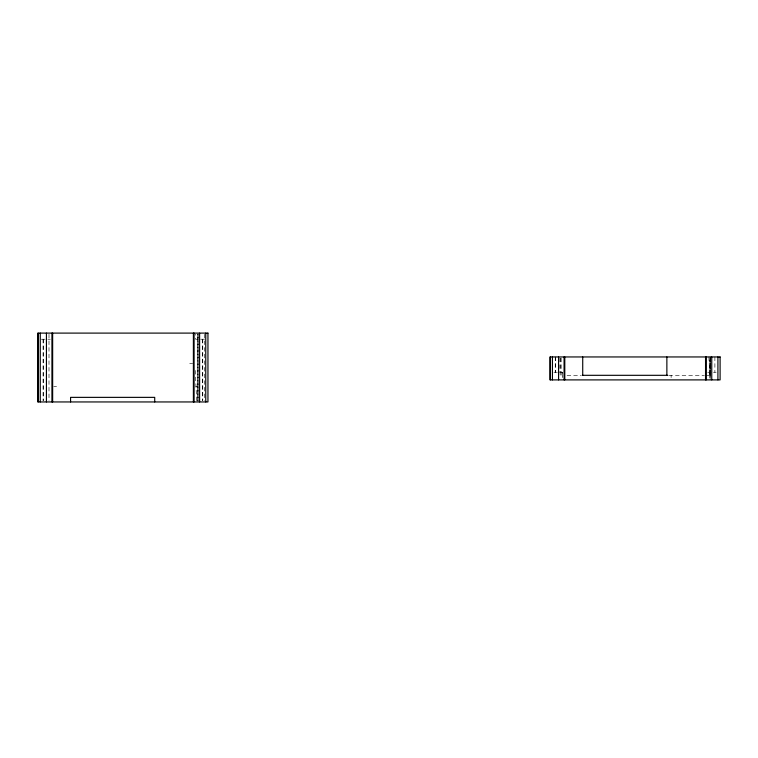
<?xml version="1.0" encoding="UTF-8"?>
<svg xmlns="http://www.w3.org/2000/svg" width="758" height="758" viewBox="0 0 758 758"><rect width="100%" height="100%" fill="white"/><g stroke="black" fill="none" stroke-linecap="round" stroke-linejoin="round"><path stroke-width="0.57" stroke-dasharray="3.79 2.84" d="M197.99 400.783L197.999 333.198M710.132 377.607L710.132 356.952M197.999 334.373L197.895 400.802L197.866 334.269M710.047 358.098L710.019 377.607L710.009 356.952M41.32 339.224L45.651 339.224M47.858 339.224L50.284 339.224M198.226 339.224L195.555 339.224L195.573 334.126M200.709 339.224L204.821 339.224M189.699 363.698L192.655 363.698M553.89 372.254L557.376 372.254M559.755 372.254L562.597 372.254L562.597 377.721M707.707 372.254L711.193 372.254M713.439 372.254L716.168 372.254M567.031 375.314L581.348 375.314M668.821 375.314L704.371 375.314M705.546 375.314L710.132 375.314M53.723 386.646L56.566 386.646M195.687 386.646L197.99 386.646M708.891 356.952L709.895 377.607M195.213 370.444L196.692 400.783M714.889 356.952L714.889 372.254M710.331 356.952L710.322 372.254M710.132 358.098L710.132 379.9M671.105 375.314L671.124 377.607M562.417 372.254L562.417 377.721M561.157 358.098L561.157 377.607M560.2 358.098L560.115 377.607M560.001 358.136L560.001 372.254M555.415 356.952L555.415 372.254M555.244 356.952L555.244 372.254M204.489 334.269L204.461 400.783M197.99 334.269L197.99 401.948M49.005 334.269L49.005 400.783M43.263 339.224L43.263 400.764M43.092 339.224L43.092 400.764M202.746 339.224L202.746 400.764L202.737 339.224"/><path stroke-width="1.14" d="M582.447 375.314L667.694 375.314M717.911 356.952L717.911 379.9M711.753 356.952L711.753 379.9M706.238 356.952L706.238 379.9M705.546 356.952L705.546 379.9M666.869 356.952L666.869 375.314M582.722 356.952L582.722 375.314M564.786 356.952L564.786 379.9M564.085 356.952L564.085 379.9M558.58 356.952L558.58 379.9M552.421 356.952L552.421 379.9M550.261 356.952L550.261 379.9M205.759 333.103L205.759 401.948M199.6 333.103L199.6 401.948M194.086 333.103L194.086 401.948M193.394 333.103L193.394 401.948M154.717 401.948L154.717 397.363L70.57 397.363L70.57 401.948M52.643 333.103L52.643 401.948M51.942 333.103L51.942 401.948M46.437 333.103L46.437 401.948M40.269 333.103L40.269 401.948M38.118 333.103L38.118 401.948M207.948 333.103L37.9 333.103L37.9 401.948L207.948 401.948L207.948 333.103M720.1 356.952L550.052 356.952L550.052 379.9L720.1 379.9L720.1 356.952"/></g></svg>
